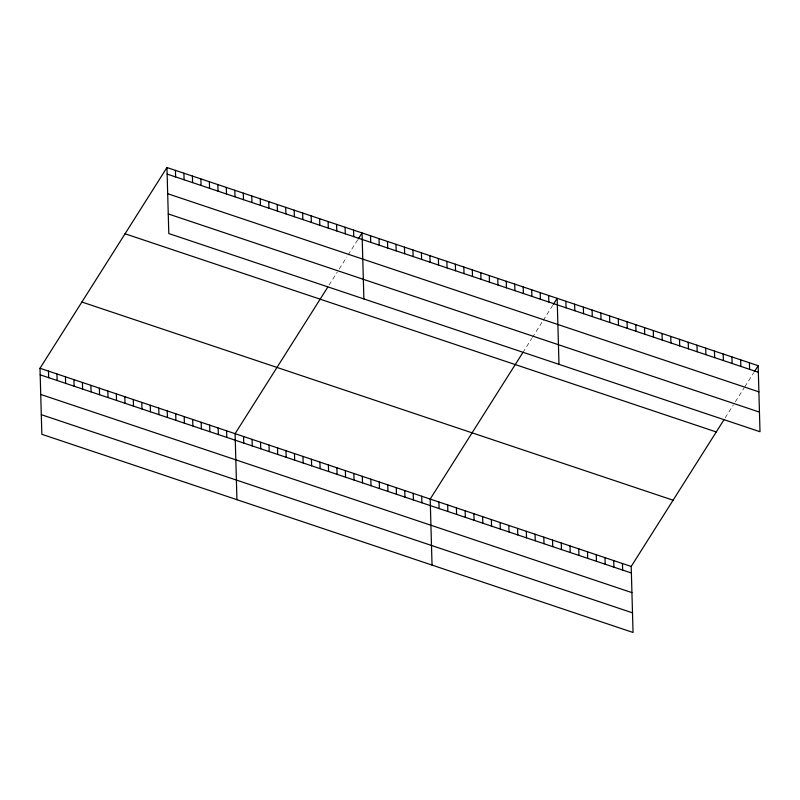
<?xml version="1.0" encoding="UTF-8"?>
<svg xmlns="http://www.w3.org/2000/svg" width="800" height="800" viewBox="0 0 800 800"><rect width="100%" height="100%" fill="white"/><g stroke="black" fill="none" stroke-linecap="round" stroke-linejoin="round"><path stroke-width="0.6" stroke-dasharray="4 3" d="M329.04 285.12L337.29 272.08M339.2 269.06L346.81 257.02M348.08 255.01L357.61 239.96M522.87 352.53L531.76 338.48M532.39 337.47L541.91 322.42M543.18 320.41L552.7 305.35M725.15 417.9L733.4 404.85M735.3 401.84L744.19 387.79M744.83 386.79L753.71 372.73"/><path stroke-width="1.2" d="M723.88 419.91L631.2 566.45L633.05 632.47L41.84 434.29L40 368.27L166.95 167.53L758.16 365.71L760 431.73L168.8 233.55L166.95 167.53M327.77 287.13L235.1 433.67L236.94 499.69M358.24 238.95L362.05 232.93L363.89 298.95M522.87 352.53L430.19 499.07L432.04 565.09M553.34 304.35L557.15 298.33L558.99 364.35M754.35 371.73L758.16 365.71M167.13 174.08L758.34 372.26M167.68 193.71L758.89 391.88M168.25 213.93L759.45 412.1M125.06 233.78L716.26 431.95M81.89 302.03L673.1 500.21M40 368.27L631.2 566.45M40.18 374.83L631.39 573M40.73 394.45L631.94 592.63M41.3 414.67L632.5 612.84M749.42 362.78L749.6 369.33M740.68 359.85L740.86 366.4M731.94 356.92L732.12 363.47M723.2 353.99L723.38 360.54M714.46 351.06L714.64 357.61M705.72 348.13L705.9 354.68M696.98 345.2L697.16 351.75M688.24 342.27L688.42 348.82M679.5 339.34L679.68 345.89M670.76 336.41L670.94 342.97M662.02 333.48L662.2 340.04M653.28 330.55L653.46 337.11M644.54 327.62L644.72 334.18M635.8 324.69L635.99 331.25M627.06 321.77L627.25 328.32M618.32 318.84L618.51 325.39M622.46 563.52L622.65 570.07M609.58 315.91L609.77 322.46M613.73 560.59L613.91 567.14M600.84 312.98L601.03 319.53M604.99 557.66L605.17 564.21M592.1 310.05L592.29 316.6M596.25 554.73L596.43 561.28M583.37 307.12L583.55 313.67M587.51 551.8L587.69 558.35M574.63 304.19L574.81 310.74M578.77 548.87L578.95 555.43M565.89 301.26L566.07 307.81M570.03 545.94L570.21 552.5M561.29 543.01L561.47 549.57M548.66 295.49L548.85 302.04M552.55 540.08L552.73 546.64M540.18 292.64L540.36 299.19M543.81 537.15L543.99 543.71M531.7 289.8L531.88 296.35M535.07 534.23L535.25 540.78M523.22 286.96L523.4 293.51M526.33 531.3L526.51 537.85M514.73 284.11L514.92 290.66M517.59 528.37L517.77 534.92M506.25 281.27L506.43 287.82M508.85 525.44L509.03 531.99M497.77 278.42L497.95 284.98M500.11 522.51L500.29 529.06M489.29 275.58L489.47 282.13M491.37 519.58L491.55 526.13M480.8 272.74L480.99 279.29M482.63 516.65L482.82 523.2M472.32 269.89L472.5 276.45M473.89 513.72L474.08 520.27M463.84 267.05L464.02 273.6M465.15 510.79L465.34 517.34M455.36 264.21L455.54 270.76M456.41 507.86L456.6 514.41M446.87 261.36L447.06 267.92M447.67 504.93L447.86 511.48M438.39 258.52L438.57 265.07M438.93 502L439.12 508.55M429.91 255.68L430.09 262.23M421.43 252.83L421.61 259.39M421.71 496.23L421.9 502.78M412.94 249.99L413.13 256.54M413.23 493.38L413.41 499.94M404.46 247.15L404.64 253.7M404.75 490.54L404.93 497.09M395.98 244.3L396.16 250.86M396.26 487.7L396.45 494.25M387.5 241.46L387.68 248.01M387.78 484.85L387.97 491.41M379.01 238.62L379.2 245.17M379.3 482.01L379.48 488.56M370.53 235.77L370.71 242.33M370.82 479.17L371 485.72M362.33 476.32L362.52 482.88M353.57 230.09L353.75 236.64M353.85 473.48L354.04 480.03M345.08 227.24L345.27 233.8M345.37 470.64L345.55 477.19M336.6 224.4L336.78 230.95M336.89 467.79L337.07 474.35M328.12 221.56L328.3 228.11M328.4 464.95L328.59 471.5M319.64 218.71L319.82 225.27M319.92 462.11L320.11 468.66M311.15 215.87L311.34 222.42M311.44 459.26L311.62 465.82M302.67 213.03L302.85 219.58M302.96 456.42L303.14 462.97M294.19 210.18L294.37 216.74M294.47 453.58L294.66 460.13M285.71 207.34L285.89 213.89M285.99 450.73L286.18 457.28M277.22 204.5L277.41 211.05M277.51 447.89L277.69 454.44M268.74 201.65L268.92 208.21M269.03 445.05L269.21 451.6M260.26 198.81L260.44 205.36M260.54 442.2L260.73 448.75M251.78 195.97L251.96 202.52M252.06 439.36L252.25 445.91M243.29 193.12L243.48 199.68M243.58 436.52L243.76 443.07M234.81 190.28L234.99 196.83M226.33 187.44L226.51 193.99M226.61 430.83L226.8 437.38M217.85 184.59L218.03 191.15M218.13 427.99L218.32 434.54M209.36 181.75L209.55 188.3M209.65 425.14L209.83 431.69M200.88 178.91L201.06 185.46M201.17 422.3L201.35 428.85M192.4 176.06L192.58 182.61M192.68 419.46L192.87 426.01M183.92 173.22L184.1 179.77M184.2 416.61L184.39 423.16M175.43 170.38L175.62 176.93M175.72 413.77L175.9 420.32M167.24 410.93L167.42 417.48M158.75 408.08L158.94 414.63M150.27 405.24L150.46 411.79M141.79 402.39L141.97 408.95M133.31 399.55L133.49 406.1M124.82 396.71L125.01 403.26M116.34 393.86L116.53 400.42M107.86 391.02L108.04 397.57M99.38 388.18L99.56 394.73M90.89 385.33L91.08 391.89M82.41 382.49L82.6 389.04M73.93 379.65L74.11 386.2M65.45 376.8L65.63 383.36M56.96 373.96L57.15 380.51M48.48 371.12L48.67 377.67"/></g></svg>
